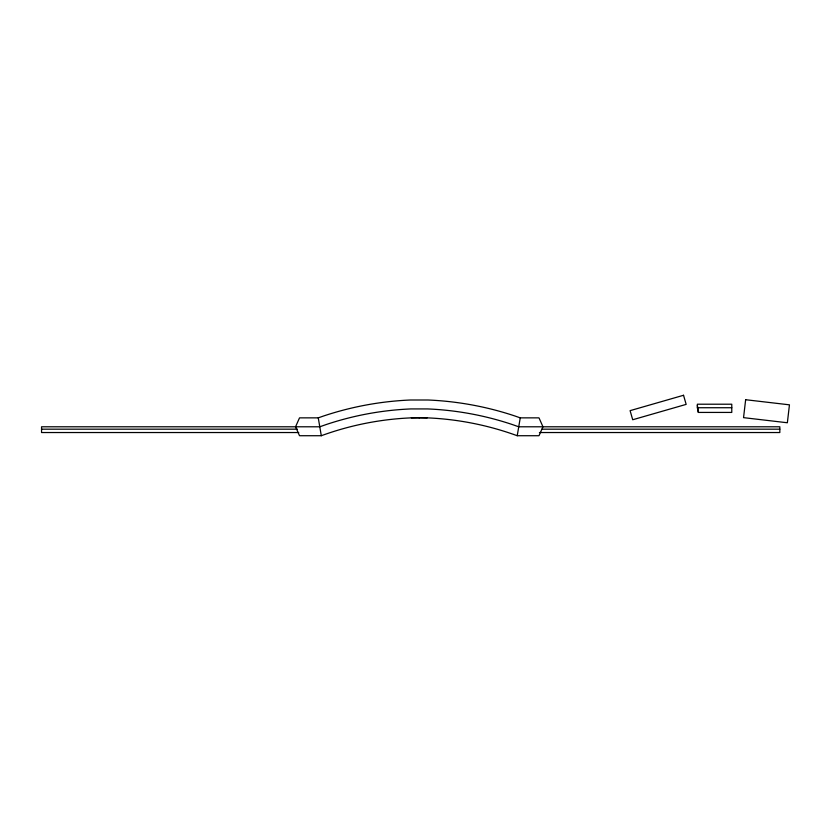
<?xml version="1.0" encoding="UTF-8"?>
<svg xmlns="http://www.w3.org/2000/svg" width="831" height="831" viewBox="0 0 831 831"><rect width="100%" height="100%" fill="white"/><g stroke="black" fill="none" stroke-linecap="round" stroke-linejoin="round"><path stroke-width="1.25" d="M517.225 435.724L520.258 417.858L538.997 417.858L542.965 426.791L538.997 435.724L517.225 435.724A298.869 298.869 0 0 0 427.196 417.858L418.824 417.619M419.697 417.619L411.324 417.858A298.869 298.869 0 0 0 321.296 435.724L299.524 435.724L295.556 426.791L299.524 417.858L318.263 417.858L323.55 416.009A316.736 316.736 0 0 1 410.576 400.002L427.944 400.002A316.736 316.736 0 0 1 514.971 416.009L520.258 417.858M697.365 407.73L698.362 412.425L731.779 412.425L731.779 404.209L697.365 404.209L697.365 407.73L731.779 407.73M411.324 417.858L427.196 417.858M41.55 429.18L297.467 429.18M542.009 429.18L779.831 429.18M298.755 432.536L41.55 432.536L41.55 426.791L319.779 426.791L326.375 424.485A307.802 307.802 0 0 1 410.95 408.925L427.57 408.925A307.802 307.802 0 0 1 512.145 424.485L518.741 426.791L779.831 426.791L779.831 432.536L539.423 432.536M318.263 417.858L321.296 435.724M697.365 405.331L698.362 412.425M745.646 399.721L743.548 417.65L787.362 422.761L789.45 404.832L745.646 399.721M683.539 395.276L630.095 410.649L632.713 419.748L686.157 404.385L683.539 395.276"/></g></svg>
